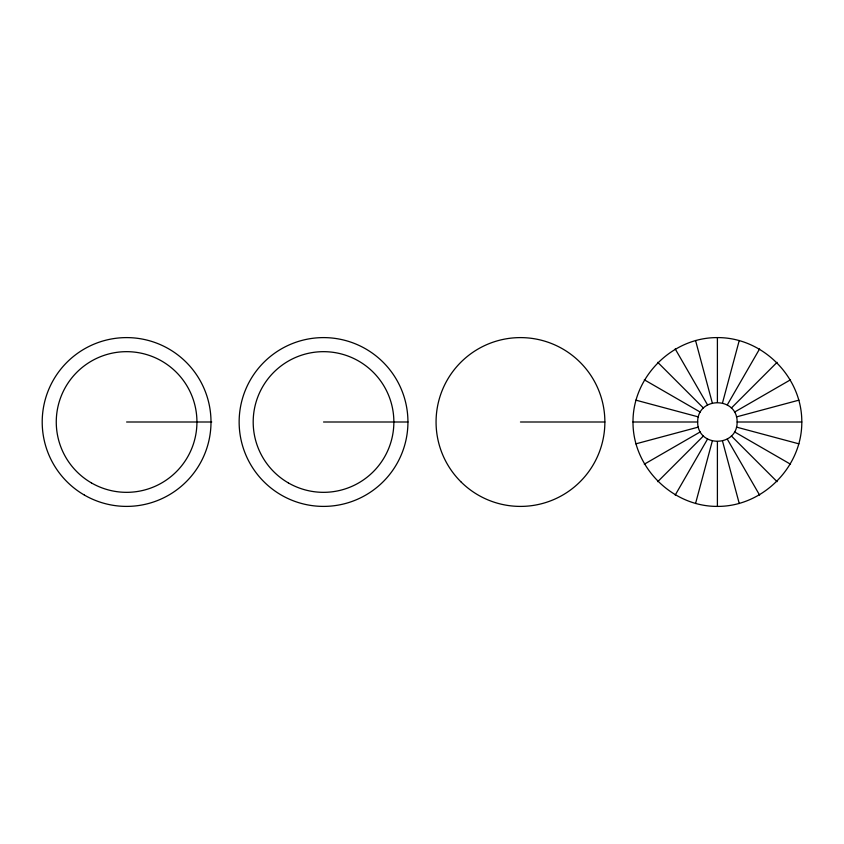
<?xml version="1.0" encoding="UTF-8"?>
<svg xmlns="http://www.w3.org/2000/svg" width="844" height="844" viewBox="0 0 844 844"><rect width="100%" height="100%" fill="white"/><g stroke="black" fill="none" stroke-linecap="round" stroke-linejoin="round"><path stroke-width="1.27" d="M633 422C632.715 376.825 672.225 337.315 717.4 337.6C762.575 337.315 802.085 376.825 801.8 422C802.085 467.175 762.575 506.685 717.4 506.4C672.225 506.685 632.715 467.175 633 422L697.661 422C697.397 447.637 737.403 447.637 737.139 422C737.403 396.363 697.397 396.363 697.661 422M695.551 503.52L712.294 441.074M722.506 402.926L739.249 340.48M675.2 495.09L707.525 439.102M727.275 404.898L759.6 348.91M657.719 481.681L703.442 435.958M731.358 408.042L777.081 362.319M644.31 464.2L700.298 431.875M734.502 412.125L790.49 379.8M635.88 443.849L698.326 427.106M736.474 416.894L798.92 400.151M126.6 422L211.749 422M323.537 422L407.937 422A84.4 84.4 0 0 1 281.337 495.09A84.4 84.4 0 0 1 281.337 348.91A84.4 84.4 0 0 1 407.937 422M520.463 422L604.863 422M737.139 422L801.8 422M635.88 400.151L698.326 416.894M736.474 427.106L798.92 443.849M644.31 379.8L700.298 412.125M734.502 431.875L790.49 464.2M657.719 362.319L703.442 408.042M731.358 435.958L777.081 481.681M675.2 348.91L707.525 404.898M727.275 439.102L759.6 495.09M695.551 340.48L712.294 402.926M722.506 441.074L739.249 503.52M717.4 337.6L717.4 402.261M717.4 441.739L717.4 506.4M84.4 495.09A84.4 84.4 0 0 0 211 422A84.4 84.4 0 0 0 84.4 348.91A84.4 84.4 0 0 0 84.4 495.09M91.437 482.916A70.337 70.337 0 0 0 196.937 422A70.337 70.337 0 0 0 91.437 361.084A70.337 70.337 0 0 0 91.437 482.916M288.363 482.916A70.337 70.337 0 0 0 393.863 422A70.337 70.337 0 0 0 288.363 361.084A70.337 70.337 0 0 0 288.363 482.916M460.782 481.681A84.4 84.4 0 0 0 601.994 443.849A84.4 84.4 0 0 0 498.625 340.48A84.4 84.4 0 0 0 460.782 481.681"/></g></svg>
